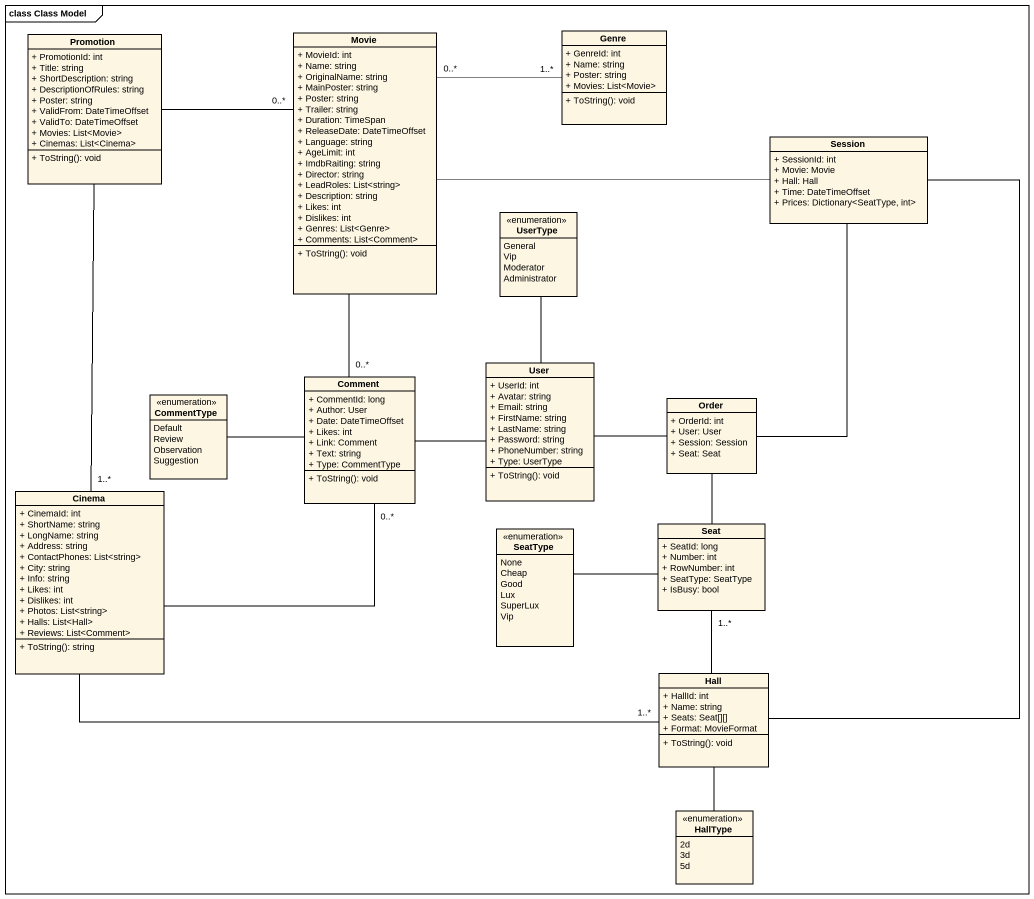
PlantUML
@startuml
mainframe class Class Model
hide circle
hide empty members
skinparam classAttributeIconSize 0
class Promotion {
  + PromotionId: int
  + Title: string
  + ShortDescription: string
  + DescriptionOfRules: string
  + Poster: string
  + ValidFrom: DateTimeOffset
  + ValidTo: DateTimeOffset
  + Movies: List<Movie>
  + Cinemas: List<Cinema>
  + ToString(): void
}
class Movie {
  + MovieId: int
  + Name: string
  + OriginalName: string
  + MainPoster: string
  + Poster: string
  + Trailer: string
  + Duration: TimeSpan
  + ReleaseDate: DateTimeOffset
  + Language: string
  + AgeLimit: int
  + ImdbRaiting: string
  + Director: string
  + LeadRoles: List<string>
  + Description: string
  + Likes: int
  + Dislikes: int
  + Genres: List<Genre>
  + Comments: List<Comment>
  + ToString(): void
}
class Genre {
  + GenreId: int
  + Name: string
  + Poster: string
  + Movies: List<Movie>
  + ToString(): void
}
class Session {
  + SessionId: int
  + Movie: Movie
  + Hall: Hall
  + Time: DateTimeOffset
  + Prices: Dictionary<SeatType, int>
}
enum UserType {
  General
  Vip
  Moderator
  Administrator
}
class Comment {
  + CommentId: long
  + Author: User
  + Date: DateTimeOffset
  + Likes: int
  + Link: Comment
  + Text: string
  + Type: CommentType
  + ToString(): void
}
class User {
  + UserId: int
  + Avatar: string
  + Email: string
  + FirstName: string
  + LastName: string
  + Password: string
  + PhoneNumber: string
  + Type: UserType
  + ToString(): void
}
enum CommentType {
  Default
  Review
  Observation
  Suggestion
}
class Order {
  + OrderId: int
  + User: User
  + Session: Session
  + Seat: Seat
}
class Cinema {
  + CinemaId: int
  + ShortName: string
  + LongName: string
  + Address: string
  + ContactPhones: List<string>
  + City: string
  + Info: string
  + Likes: int
  + Dislikes: int
  + Photos: List<string>
  + Halls: List<Hall>
  + Reviews: List<Comment>
  + ToString(): string
}
enum SeatType {
  None
  Cheap
  Good
  Lux
  SuperLux
  Vip
}
class Seat {
  + SeatId: long
  + Number: int
  + RowNumber: int
  + SeatType: SeatType
  + IsBusy: bool
}
class Hall {
  + HallId: int
  + Name: string
  + Seats: Seat[][]
  + Format: MovieFormat
  + ToString(): void
}
enum HallType {
  2d
  3d
  5d
}
Promotion -right- "0..*" Movie
Promotion -- "1..*" Cinema
Movie -- "0..*" Comment
Genre "1..*" -left- "0..*" Movie
Session -left- Movie
Session -- Hall
UserType -- User
Comment -right- User
Comment "0..*" -left- Cinema
CommentType -right- Comment
Order -up- Session
Order -left- User
Order -- Seat
Cinema -right- "1..*" Hall
Seat -left- SeatType
Seat "1..*" -- Hall
HallType -up- Hall
@enduml
